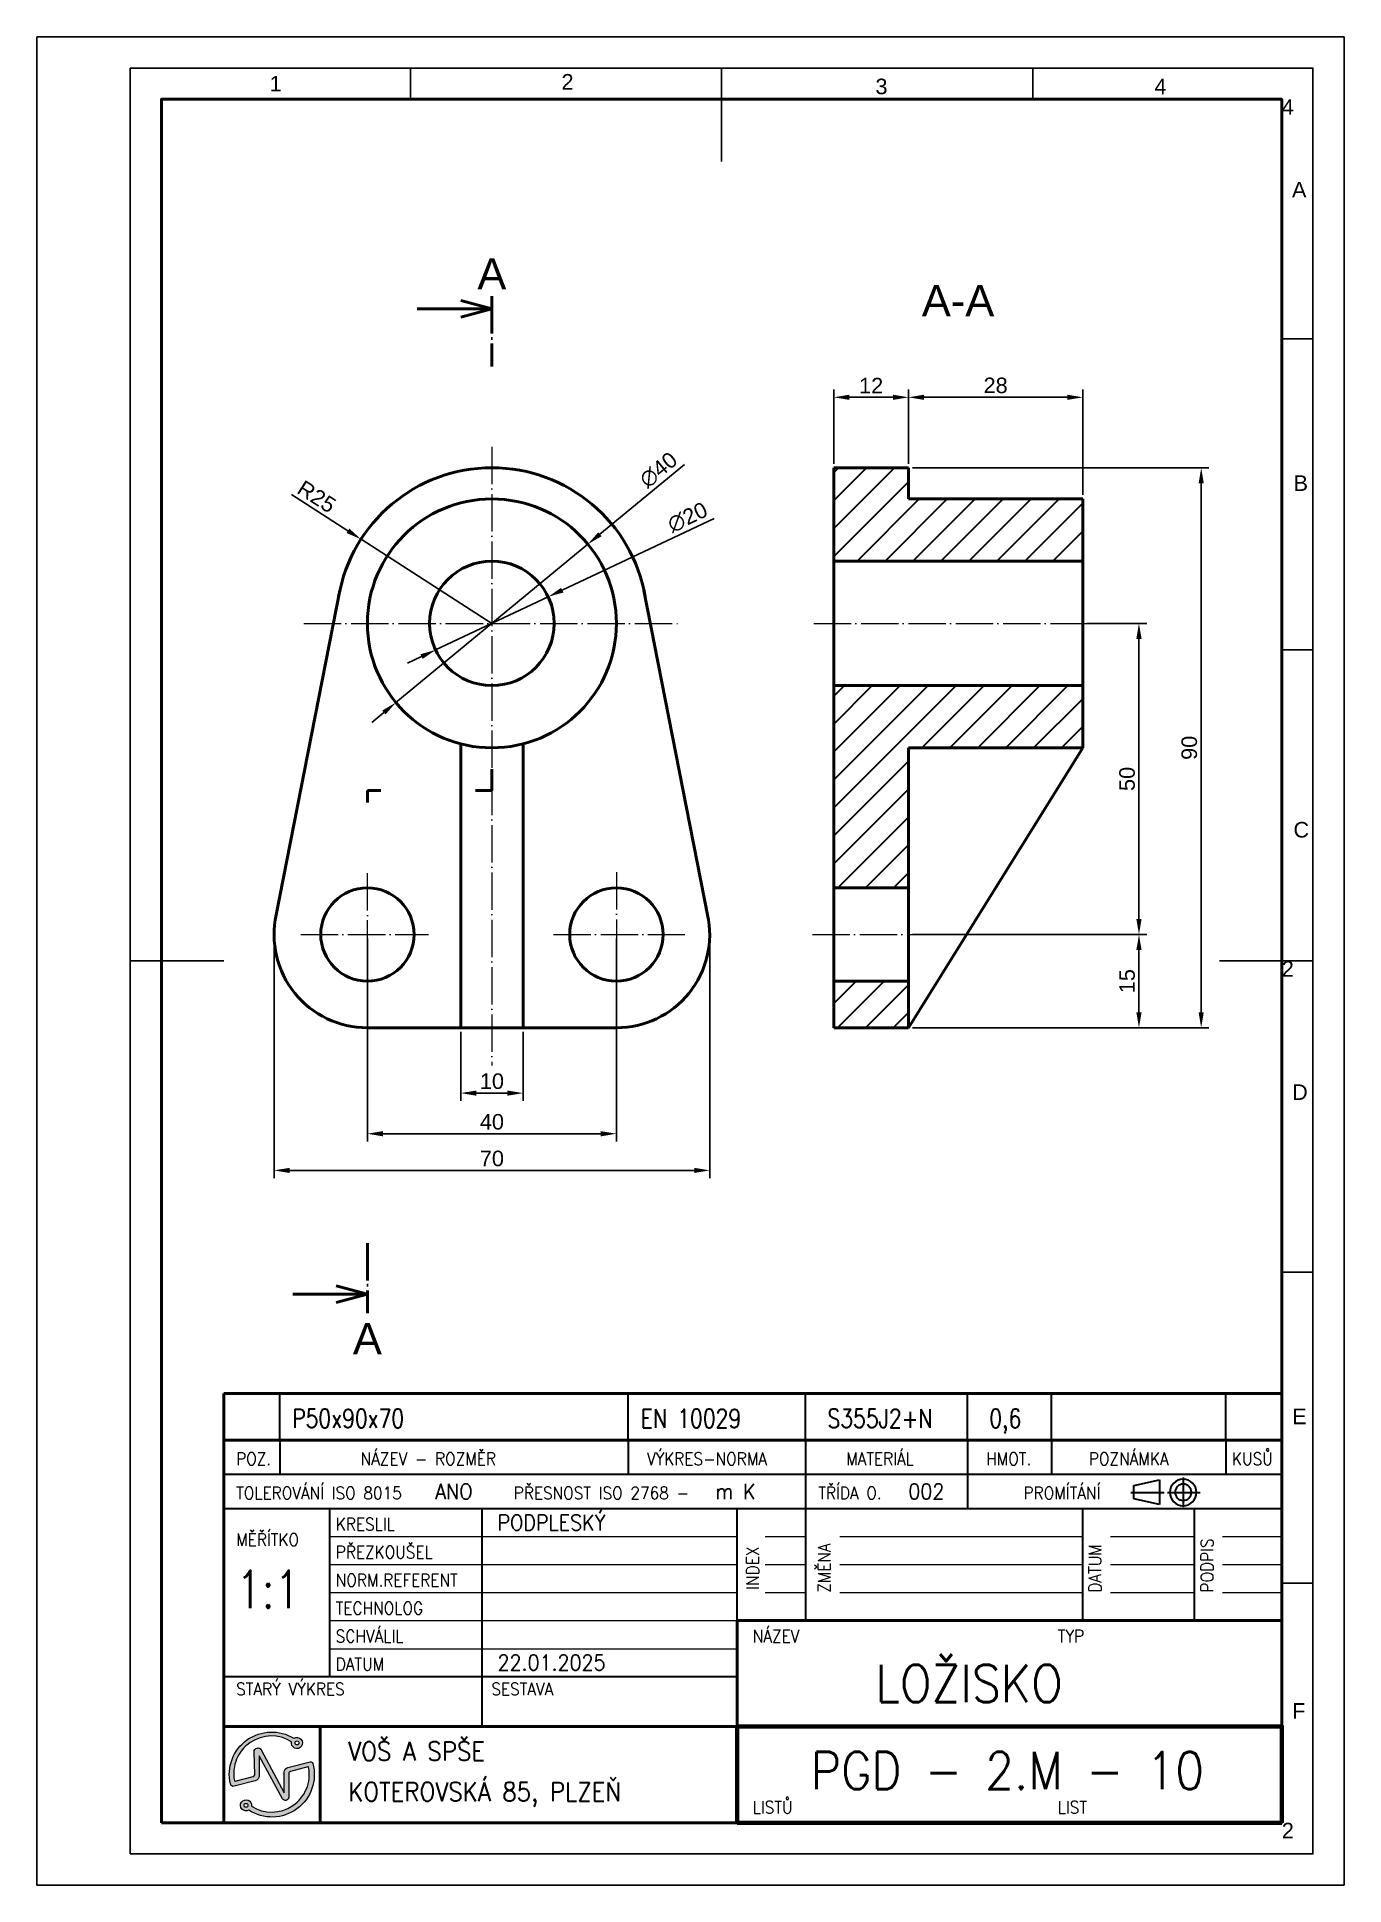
# Model space of a CAD drawing. Header units: millimetres. Extents: x 388 to 598, y 836 to 1133.
import ezdxf
from ezdxf.enums import TextEntityAlignment as Align

# ---------------------------------------------------------------- set-up
doc = ezdxf.new("R2010")
doc.units = ezdxf.units.MM
doc.header["$LTSCALE"] = 0.25
doc.linetypes.add('ACAD_ISO04W100', pattern=[30, 24, -3, 0, -3])
for name, color, linetype, lineweight in [('1_SILNA', 7, 'Continuous', 50), ('2_SLABA', 8, 'Continuous', 18), ('3_TUCNA', 12, 'Continuous', 70), ('4_RAMEC', 7, 'Continuous', 50), ('8_TEXTY', 5, 'Continuous', 30), ('Konstrukční', 7, 'Continuous', 25), ('Kóty', 1, 'Continuous', 25), ('Obrys', 7, 'Continuous', 50), ('Osy', 2, 'ACAD_ISO04W100', 18), ('Rovina řezu', 7, 'ACAD_ISO04W100', 50), ('Šrafy', 3, 'Continuous', 30)]:
    doc.layers.add(name, color=color, linetype=linetype, lineweight=lineweight)
doc.layers.add('6_Zelená tlustá', color=7, linetype='Continuous', lineweight=15, true_color=0x2cc987)
doc.styles.get("Standard").update_dxf_attribs({"font": 'arial.ttf'})
doc.styles.add('TEXT', font='simplex.shx', dxfattribs={"width": 0.9})
doc.dimstyles.new('ISO-25', dxfattribs={"dimtxt": 2.5, "dimasz": 2.5, "dimexe": 1.25, "dimexo": 0.625, "dimtad": 1, "dimtxsty": 'Standard', "dimcen": 2.5, "dimadec": 0, "dimazin": 0, "dimtfac": 1, "dimtmove": 0, "dimatfit": 3, "dimfxl": 1, "dimarcsym": 0})

# ---------------------------------------------------------------- blocks, each defined once
blk = doc.blocks.new('*D7')
at = {"layer": 'Defpoints', "color": 0, "transparency": 16777216}
for p in [(426.2, 989.06), (496.2, 989.06), (496.2, 951.15)]:
    blk.add_point(p, dxfattribs=at)
at = {"layer": 'Kóty', "color": 0, "lineweight": -2, "transparency": 16777216}
for p, q in [((426.2, 988.44), (426.2, 949.9)), ((496.2, 988.44), (496.2, 949.9)), ((428.7, 951.15), (493.7, 951.15))]:
    blk.add_line(p, q, dxfattribs=at)
at = {"layer": 'Kóty', "color": 0, "transparency": 16777216}
for points in [[(428.7, 951.56), (428.7, 950.73), (426.2, 951.15)], [(493.7, 951.56), (493.7, 950.73), (496.2, 951.15)]]:
    blk.add_solid(points, dxfattribs=at)
at = {"layer": 'Kóty', "color": 0, "transparency": 16777216, "insert": (461.2, 953.05), "char_height": 2.5, "attachment_point": 5}
blk.add_mtext('70', dxfattribs=at)
blk = doc.blocks.new('*D8')
at = {"layer": 'Defpoints', "color": 0, "transparency": 16777216}
for p in [(456.2, 974.06), (466.2, 974.06), (466.2, 963.57)]:
    blk.add_point(p, dxfattribs=at)
at = {"layer": 'Kóty', "color": 0, "lineweight": -2, "transparency": 16777216}
for p, q in [((456.2, 973.44), (456.2, 962.32)), ((466.2, 973.44), (466.2, 962.32)), ((458.7, 963.57), (463.7, 963.57))]:
    blk.add_line(p, q, dxfattribs=at)
at = {"layer": 'Kóty', "color": 0, "transparency": 16777216}
for points in [[(458.7, 963.98), (458.7, 963.15), (456.2, 963.57)], [(463.7, 963.98), (463.7, 963.15), (466.2, 963.57)]]:
    blk.add_solid(points, dxfattribs=at)
at = {"layer": 'Kóty', "color": 0, "transparency": 16777216, "insert": (461.2, 965.47), "char_height": 2.5, "attachment_point": 5}
blk.add_mtext('10', dxfattribs=at)
blk = doc.blocks.new('*D9')
at = {"layer": 'Defpoints', "color": 0, "transparency": 16777216}
for p in [(441.2, 989.06), (481.2, 989.06), (481.2, 957.04)]:
    blk.add_point(p, dxfattribs=at)
at = {"layer": 'Kóty', "color": 0, "lineweight": -2, "transparency": 16777216}
for p, q in [((441.2, 988.44), (441.2, 955.79)), ((481.2, 988.44), (481.2, 955.79)), ((443.7, 957.04), (478.7, 957.04))]:
    blk.add_line(p, q, dxfattribs=at)
at = {"layer": 'Kóty', "color": 0, "transparency": 16777216}
for points in [[(443.7, 957.46), (443.7, 956.62), (441.2, 957.04)], [(478.7, 957.46), (478.7, 956.62), (481.2, 957.04)]]:
    blk.add_solid(points, dxfattribs=at)
at = {"layer": 'Kóty', "color": 0, "transparency": 16777216, "insert": (461.2, 958.94), "char_height": 2.5, "attachment_point": 5}
blk.add_mtext('40', dxfattribs=at)
blk = doc.blocks.new('*D10')
at = {"layer": 'Defpoints', "color": 0, "transparency": 16777216}
for p in [(440.17, 1052.58), (461.2, 1039.06)]:
    blk.add_point(p, dxfattribs=at)
at = {"layer": 'Kóty', "color": 0, "lineweight": -2, "transparency": 16777216}
for p, q in [((428.98, 1059.78), (438.07, 1053.93)), ((461.2, 1039.06), (440.17, 1052.58))]:
    blk.add_line(p, q, dxfattribs=at)
at = {"layer": 'Kóty', "color": 0, "transparency": 16777216}
blk.add_solid([(438.29, 1054.29), (437.84, 1053.58), (440.17, 1052.58)], dxfattribs=at)
at = {"layer": 'Kóty', "color": 0, "transparency": 16777216, "insert": (433.05, 1059.42), "char_height": 2.5, "attachment_point": 5, "rotation": 327.2607}
blk.add_mtext('R25', dxfattribs=at)
blk = doc.blocks.new('*D11')
at = {"layer": 'Defpoints', "color": 0, "transparency": 16777216}
for p in [(476.62, 1051.79), (445.77, 1026.33)]:
    blk.add_point(p, dxfattribs=at)
at = {"layer": 'Kóty', "color": 0, "lineweight": -2, "transparency": 16777216}
for p, q in [((492.13, 1064.59), (478.55, 1053.38)), ((445.77, 1026.33), (476.62, 1051.79)), ((443.84, 1024.74), (441.91, 1023.15))]:
    blk.add_line(p, q, dxfattribs=at)
at = {"layer": 'Kóty', "color": 0, "transparency": 16777216}
for points in [[(478.29, 1053.7), (478.82, 1053.06), (476.62, 1051.79)], [(443.58, 1025.06), (444.11, 1024.42), (445.77, 1026.33)]]:
    blk.add_solid(points, dxfattribs=at)
at = {"layer": 'Kóty', "color": 0, "transparency": 16777216, "insert": (487.97, 1063.71), "char_height": 2.5, "attachment_point": 5, "rotation": 39.5264}
blk.add_mtext('∅40', dxfattribs=at)
blk = doc.blocks.new('*D12')
at = {"layer": 'Defpoints', "color": 0, "transparency": 16777216}
for p in [(470.24, 1043.33), (452.16, 1034.79)]:
    blk.add_point(p, dxfattribs=at)
at = {"layer": 'Kóty', "color": 0, "lineweight": -2, "transparency": 16777216}
for p, q in [((496.9, 1055.92), (472.5, 1044.4)), ((452.16, 1034.79), (470.24, 1043.33)), ((449.89, 1033.72), (447.63, 1032.66))]:
    blk.add_line(p, q, dxfattribs=at)
at = {"layer": 'Kóty', "color": 0, "transparency": 16777216}
for points in [[(472.32, 1044.78), (472.68, 1044.02), (470.24, 1043.33)], [(449.72, 1034.1), (450.07, 1033.35), (452.16, 1034.79)]]:
    blk.add_solid(points, dxfattribs=at)
at = {"layer": 'Kóty', "color": 0, "transparency": 16777216, "insert": (492.64, 1056.09), "char_height": 2.5, "attachment_point": 5, "rotation": 25.2771}
blk.add_mtext('∅20', dxfattribs=at)
blk = doc.blocks.new('*D14')
at = {"layer": 'Defpoints', "color": 0, "transparency": 16777216}
for p in [(528.13, 1075.39), (516.13, 1064.06), (528.13, 1064.06)]:
    blk.add_point(p, dxfattribs=at)
at = {"layer": 'Kóty', "color": 0, "lineweight": -2, "transparency": 16777216}
for p, q in [((516.13, 1064.69), (516.13, 1076.64)), ((518.63, 1075.39), (525.63, 1075.39)), ((528.13, 1064.69), (528.13, 1076.64))]:
    blk.add_line(p, q, dxfattribs=at)
at = {"layer": 'Kóty', "color": 0, "transparency": 16777216}
for points in [[(518.63, 1075.81), (518.63, 1074.97), (516.13, 1075.39)], [(525.63, 1075.81), (525.63, 1074.97), (528.13, 1075.39)]]:
    blk.add_solid(points, dxfattribs=at)
at = {"layer": 'Kóty', "color": 0, "transparency": 16777216, "insert": (522.13, 1077.27), "char_height": 2.5, "attachment_point": 5}
blk.add_mtext('12', dxfattribs=at)
blk = doc.blocks.new('*D15')
at = {"layer": 'Defpoints', "color": 0, "transparency": 16777216}
for p in [(556.13, 1075.39), (528.13, 1064.06), (556.13, 1059.06)]:
    blk.add_point(p, dxfattribs=at)
at = {"layer": 'Kóty', "color": 0, "lineweight": -2, "transparency": 16777216}
for p, q in [((528.13, 1064.69), (528.13, 1076.64)), ((530.63, 1075.39), (553.63, 1075.39)), ((556.13, 1059.69), (556.13, 1076.64))]:
    blk.add_line(p, q, dxfattribs=at)
at = {"layer": 'Kóty', "color": 0, "transparency": 16777216}
for points in [[(530.63, 1075.81), (530.63, 1074.97), (528.13, 1075.39)], [(553.63, 1075.81), (553.63, 1074.97), (556.13, 1075.39)]]:
    blk.add_solid(points, dxfattribs=at)
at = {"layer": 'Kóty', "color": 0, "transparency": 16777216, "insert": (542.13, 1077.29), "char_height": 2.5, "attachment_point": 5}
blk.add_mtext('28', dxfattribs=at)
blk = doc.blocks.new('*D16')
at = {"layer": 'Defpoints', "color": 0, "transparency": 16777216}
for p in [(528.13, 1064.06), (528.13, 974.06), (575.16, 974.06)]:
    blk.add_point(p, dxfattribs=at)
at = {"layer": 'Kóty', "color": 0, "lineweight": -2, "transparency": 16777216}
for p, q in [((528.76, 1064.06), (576.41, 1064.06)), ((575.16, 1061.56), (575.16, 976.56)), ((528.76, 974.06), (576.41, 974.06))]:
    blk.add_line(p, q, dxfattribs=at)
at = {"layer": 'Kóty', "color": 0, "transparency": 16777216}
for points in [[(574.74, 1061.56), (575.57, 1061.56), (575.16, 1064.06)], [(574.74, 976.56), (575.57, 976.56), (575.16, 974.06)]]:
    blk.add_solid(points, dxfattribs=at)
at = {"layer": 'Kóty', "color": 0, "transparency": 16777216, "insert": (573.25, 1019.06), "char_height": 2.5, "attachment_point": 5, "rotation": 90}
blk.add_mtext('90', dxfattribs=at)
blk = doc.blocks.new('*D19')
at = {"layer": 'Defpoints', "color": 0, "transparency": 16777216}
for p in [(528.13, 989.06), (565.16, 989.06), (528.13, 974.06)]:
    blk.add_point(p, dxfattribs=at)
at = {"layer": 'Kóty', "color": 0, "lineweight": -2, "transparency": 16777216}
for p, q in [((528.76, 989.06), (566.41, 989.06)), ((565.16, 976.56), (565.16, 986.56)), ((528.76, 974.06), (566.41, 974.06))]:
    blk.add_line(p, q, dxfattribs=at)
at = {"layer": 'Kóty', "color": 0, "transparency": 16777216}
for points in [[(564.74, 986.56), (565.58, 986.56), (565.16, 989.06)], [(564.74, 976.56), (565.58, 976.56), (565.16, 974.06)]]:
    blk.add_solid(points, dxfattribs=at)
at = {"layer": 'Kóty', "color": 0, "transparency": 16777216, "insert": (563.26, 981.56), "char_height": 2.5, "attachment_point": 5, "rotation": 90}
blk.add_mtext('15', dxfattribs=at)
blk = doc.blocks.new('*D20')
at = {"layer": 'Defpoints', "color": 0, "transparency": 16777216}
for p in [(556.13, 1039.06), (565.16, 1039.06), (528.13, 989.06)]:
    blk.add_point(p, dxfattribs=at)
at = {"layer": 'Kóty', "color": 0, "lineweight": -2, "transparency": 16777216}
for p, q in [((556.76, 1039.06), (566.41, 1039.06)), ((565.16, 991.56), (565.16, 1036.56)), ((528.76, 989.06), (566.41, 989.06))]:
    blk.add_line(p, q, dxfattribs=at)
at = {"layer": 'Kóty', "color": 0, "transparency": 16777216}
for points in [[(564.74, 1036.56), (565.58, 1036.56), (565.16, 1039.06)], [(564.74, 991.56), (565.58, 991.56), (565.16, 989.06)]]:
    blk.add_solid(points, dxfattribs=at)
at = {"layer": 'Kóty', "color": 0, "transparency": 16777216, "insert": (563.26, 1014.06), "char_height": 2.5, "attachment_point": 5, "rotation": 90}
blk.add_mtext('50', dxfattribs=at)
blk = doc.blocks.new('A')
at = {"layer": 'Konstrukční'}
for p, q in [((60, 292), (60, 287)), ((110, 292), (110, 277)), ((160, 292), (160, 287)), ((205, 248.5), (200, 248.5)), ((205, 198.5), (200, 198.5)), ((15, 148.5), (30, 148.5)), ((205, 148.5), (190, 148.5)), ((205, 98.5), (200, 98.5)), ((205, 48.5), (200, 48.5))]:
    blk.add_line(p, q, dxfattribs=at)
for points in [[(0, 0), (210, 0), (210, 297), (0, 297)], [(15, 5), (205, 5), (205, 292), (15, 292)]]:
    blk.add_lwpolyline(points, close=True, dxfattribs=at)
at = {"layer": 'Obrys'}
blk.add_lwpolyline([(20, 10), (200, 10), (200, 287), (20, 287)], close=True, dxfattribs=at)
at = {"layer": 'Konstrukční', "char_height": 2.5, "attachment_point": 1}
for s, width, heights, insert in [('2', 14.3482, [10.87], (84.27, 291.04)), ('1', 12.8251, [0], (37.38, 290.74)), ('3', 3.8139, [0], (134.71, 290.3)), ('4', 18.9341, [0], (179.53, 290.3)), ('4', 18.9341, [0], (200, 287)), ('A', 4.0582, [0], (201.63, 273.71)), ('B', 3.8139, [0], (201.89, 226.55)), ('C', 14.3482, [10.87], (201.87, 170.85)), ('2', 14.3482, [10.87], (200, 148.5)), ('D', 14.3482, [10.87], (201.65, 128.67)), ('E', 14.3482, [10.87], (201.65, 76.56)), ('F', 14.3482, [10.87], (201.65, 29.23)), ('2', 14.3482, [10.87], (200, 10)), ('2', 14.3482, [10.87], (200, 10))]:
    blk.add_mtext_dynamic_manual_height_columns(s, width=width, gutter_width=12.5, heights=heights, dxfattribs=dict(at, insert=insert))
blk = doc.blocks.new('Znak_SPŠE_nový')
at = {"layer": '6_Zelená tlustá'}
h = blk.add_hatch(color=111, dxfattribs=at)
h.dxf.hatch_style = 1
h.paths.add_polyline_path([(1.86, 6.71, -0.431799), (1.71, 6.8, -0.652836), (10.9, 13.03, 5.085786), (11.29, 13.58, 0.665215), (1.07, 6.24, 0.422344), (1.67, 5.87), (5.06, 6.75, 0.341475), (5.69, 7.57), (5.69, 10.78), (9.44, 3.87, 0.777865), (10.45, 4.13), (10.45, 7.9, -0.339082), (10.71, 8.24), (13.5, 8.99, -0.436441), (13.65, 8.9, -0.656651), (4.47, 2.67, 4.377066), (4.03, 2.03, 0.689644), (14.32, 9.55, 0.403902), (13.9, 9.79), (10.3, 8.88, 0.343893), (9.74, 8.17), (9.74, 4.83), (6.04, 11.71, 0.766448), (4.88, 11.43), (4.98, 7.72, -0.35277), (4.75, 7.42)])
h.paths.add_polyline_path([(3.9, 2.81, -1), (3.28, 2.81, -1)], flags=16)
h.paths.add_polyline_path([(11.47, 12.84, -1), (12.1, 12.84, -1)], flags=16)
h = blk.add_hatch(color=256, dxfattribs=at)
h.dxf.hatch_style = 1
h.paths.add_polyline_path([(10.9, 13.03, 5.085786), (11.29, 13.58, 0.665215), (1.07, 6.24, 0.422344), (1.67, 5.87), (5.06, 6.75, 0.341475), (5.69, 7.57), (5.69, 10.78), (9.44, 3.87, 0.777865), (10.45, 4.13), (10.45, 7.9, -0.339082), (10.71, 8.24), (13.5, 8.99, -0.436441), (13.65, 8.9, -0.656651), (4.47, 2.67, 4.377066), (4.03, 2.03, 0.689644), (14.32, 9.55, 0.403902), (13.9, 9.79), (10.3, 8.88, 0.343893), (9.74, 8.17), (9.74, 4.83), (6.04, 11.71, 0.766448), (4.88, 11.43), (4.98, 7.72, -0.35277), (4.75, 7.42), (1.86, 6.71, -0.431799), (1.71, 6.8, -0.652836)])
h.paths.add_polyline_path([(12.1, 12.84, -1), (11.47, 12.84, -1)], flags=16)
h.paths.add_polyline_path([(3.9, 2.81, -1), (3.28, 2.81, -1)], flags=16)
at = {"layer": '1_SILNA'}
blk.add_lwpolyline([(0, 0), (15.49, 0), (15.49, 15.49), (0, 15.49)], close=True, dxfattribs=at)
at = {"layer": '6_Zelená tlustá'}
blk.add_lwpolyline([(9.44, 3.87), (5.69, 10.78), (5.69, 7.57, -0.341475), (5.06, 6.75), (1.67, 5.87, -0.422344), (1.07, 6.24, -0.665215), (11.29, 13.58, -5.085786), (10.9, 13.03, 0.652836), (1.71, 6.8, 0.431799), (1.86, 6.71), (4.75, 7.42, 0.35277), (4.98, 7.72), (4.88, 11.43, -0.766448), (6.04, 11.71), (9.74, 4.83), (9.74, 8.17, -0.343893), (10.3, 8.88), (13.9, 9.79, -0.403902), (14.32, 9.55, -0.689644), (4.03, 2.03, -4.377066), (4.47, 2.67, 0.656651), (13.65, 8.9, 0.436441), (13.5, 8.99), (10.71, 8.24, 0.339082), (10.45, 7.9), (10.45, 4.13, -0.777865)], format="xyb", close=True, dxfattribs=at)
for centre in [(11.78, 12.84), (3.59, 2.81)]:
    blk.add_circle(centre, 0.313, dxfattribs=at)
blk = doc.blocks.new('PP_nové')
at = {"layer": '1_SILNA'}
for p, q in [((0, 69), (-170, 69)), ((-170, 69), (-170, 61.5)), ((0, 61.5), (0, 69)), ((-170, 61.5), (0, 61.5)), ((-170, 15.64), (-170, 61.5)), ((0, 61.5), (0, 32.46)), ((0, 32.5), (-87.5, 32.5)), ((-87.5, 32.5), (-87.5, 15.5)), ((0, 15.64), (0, 32.46)), ((-170, 15.64), (-170, 0)), ((-87.4, 15.5), (-170, 15.5)), ((-170, 0), (-87.4, 0))]:
    blk.add_line(p, q, dxfattribs=at)
at = {"layer": '2_SLABA'}
for p, q in [((-153, 46), (-87.5, 46)), ((-83, 46), (-76.5, 46)), ((-71, 46), (-32, 46)), ((-27.5, 46), (-14, 46)), ((-9.5, 46), (0, 46)), ((-153, 41.5), (-87.5, 41.5)), ((-83, 41.5), (-76.5, 41.5)), ((-71, 41.5), (-32, 41.5)), ((-27.5, 41.5), (-14, 41.5)), ((-9.5, 41.5), (0, 41.5)), ((-153, 37), (-87.5, 37)), ((-83, 37), (-76.5, 37)), ((-71, 37), (-32, 37)), ((-27.5, 37), (-14, 37)), ((-9.5, 37), (0, 37)), ((-153, 32.5), (-87.5, 32.5)), ((-153, 27.96), (-87.4, 27.96))]:
    blk.add_line(p, q, dxfattribs=at)
at = {"layer": '3_TUCNA'}
for p, q in [((-87.5, 0), (-87.5, 15.5)), ((-87.4, 15.5), (0, 15.5)), ((0, 15.64), (0, 0)), ((0, 0), (-87.5, 0))]:
    blk.add_line(p, q, dxfattribs=at)
at = {"layer": '8_TEXTY'}
for p, q in [((-161, 61.5), (-161, 69)), ((-105, 61.5), (-105, 69)), ((-76.5, 61.5), (-76.5, 69)), ((-50.5, 61.5), (-50.5, 69)), ((-37, 61.5), (-37, 69)), ((-9, 61.5), (-9, 69)), ((-161, 61.5), (-161, 56)), ((-105, 61.5), (-105, 56)), ((-76.5, 61.5), (-76.5, 50.46)), ((-50.5, 61.5), (-50.5, 50.5)), ((-37, 61.5), (-37, 56)), ((-9, 61.5), (-9, 56)), ((0, 56), (-170, 56)), ((-23.75, 54.22), (-19.64, 55.12)), ((-23.75, 52.09), (-23.75, 54.22)), ((-19.64, 55.12), (-19.64, 51.18)), ((-15.84, 55.47), (-15.84, 50.73)), ((-170, 50.5), (0, 50.5)), ((-128.5, 50.5), (-128.5, 23.5)), ((-87.5, 32.5), (-87.5, 50.5)), ((-32, 50.5), (-32, 32.5)), ((-24.25, 53.09), (-18.89, 53.09)), ((-19.64, 51.18), (-23.75, 52.09)), ((-18.37, 53.09), (-13.13, 53.09)), ((-14, 32.46), (-14, 50.5)), ((-153, 50.46), (-153, 23.46)), ((-76.5, 50.46), (-76.5, 32.46)), ((-170, 23.5), (-87.5, 23.5)), ((-128.5, 23.5), (-128.5, 15.5))]:
    blk.add_line(p, q, dxfattribs=at)
for centre, radius, start, end in [((-15.84, 53.09), 2.14, 90, 270), ((-15.84, 53.12), 1.31, 90, 270), ((-15.84, 53.09), 2.14, 270, 90), ((-15.84, 53.12), 1.31, 270, 90)]:
    blk.add_arc(centre, radius, start, end, dxfattribs=at)
at = {"layer": '4_RAMEC'}
blk.add_blockref('Znak_SPŠE_nový', (-170, 0), dxfattribs=at)
at = {"layer": '2_SLABA', "style": 'TEXT', "width": 0.9}
for s, p in [('TOLEROVÁNÍ ISO 8015', (-168, 52)), ('PŘESNOST ISO 2768 -', (-123.4, 52)), ('TŘÍDA O.', (-74.47, 52)), ('PROMÍTÁNÍ', (-41.5, 52)), ('KRESLIL', (-152, 47)), ('MĚŘÍTKO', (-168, 44.5)), ('PŘEZKOUŠEL', (-152, 42.5)), ('NORM.REFERENT', (-152, 38)), ('TECHNOLOG', (-152, 33.5)), ('SCHVÁLIL', (-152, 29)), ('NÁZEV', (-85, 29)), ('TYP', (-36, 29)), ('DATUM', (-152, 24.5)), ('STARÝ VÝKRES', (-168, 20.5)), ('SESTAVA', (-127, 20.5)), ('LISTŮ', (-85, 1.5)), ('LIST', (-36, 1.5))]:
    blk.add_text(s, height=2, dxfattribs=at).set_placement(p)
for s, p in [('ZMĚNA', (-72.49, 36.99)), ('PODPIS', (-11, 37.01)), ('INDEX', (-84.01, 37.48)), ('DATUM', (-29, 37))]:
    blk.add_text(s, height=2, rotation=90, dxfattribs=at).set_placement(p)
at = {"layer": '3_TUCNA', "style": 'TEXT', "width": 0.8}
blk.add_attdef('M', (-168, 34.5), '', height=6, dxfattribs=at)
at = {"layer": '3_TUCNA', "style": 'TEXT', "width": 0.9}
for tag, p in [('NAZ', (-50.24, 17.59)), ('CIS', (-50.11, 3.59))]:
    blk.add_attdef(tag, text='', height=6, dxfattribs=at).set_placement(p, align=Align.BOTTOM_CENTER)
at = {"layer": '8_TEXTY', "style": 'TEXT', "width": 0.9}
for s, height, p in [('POZ.', 2, (-168, 57.5)), ('NÁZEV - ROZMĚR', 2, (-148, 57.5)), ('VÝKRES-NORMA', 2, (-102, 57.5)), ('MATERIÁL', 2, (-70, 57.5)), ('HMOT.', 2, (-47.5, 57.5)), ('POZNÁMKA', 2, (-31, 57.5)), ('KUSŮ', 2, (-8, 57.5)), ('VOŠ A SPŠE', 3, (-150, 10)), ('KOTEROVSKÁ 85, PLZEŇ', 3, (-150, 3.5))]:
    blk.add_text(s, height=height, dxfattribs=at).set_placement(p)
at = {"layer": '8_TEXTY', "style": 'TEXT'}
for tag, p, height, width in [('ROZ', (-159, 63.5), 3, 0.8), ('POL', (-103, 63.5), 3, 0.8), ('MAT', (-73, 63.5), 3, 0.8), ('HM', (-47, 63.5), 3, 0.8), ('POZN', (-35, 63.5), 2.5, 0.8), ('ISO', (-136, 52), 2.5, 0.9), ('PR', (-91, 52), 2.5, 0.9), ('ODP', (-60, 52), 2.5, 0.9), ('KR', (-126, 47), 2.5, 0.9), ('MV', (-168, 26), 2.5, 0.9), ('DAT', (-126, 24.5), 2.5, 0.9), ('SES', (-115, 18), 2.5, 0.8)]:
    blk.add_attdef(tag, p, '', height=height, dxfattribs=dict(at, width=width))

msp = doc.modelspace()

# ---------------------------------------------------------------- hatches: boundary and pattern name
at = {"layer": 'Šrafy'}
h = msp.add_hatch(dxfattribs=at)
h.set_pattern_fill('ANSI31', color=256)
h.set_pattern_definition([(45, (-8.3396, 0), (-2.245064, 2.245064), [])])
h.paths.add_polyline_path([(556.134, 1049.062), (556.134, 1059.062), (528.134, 1059.062), (528.134, 1064.062), (516.134, 1064.062), (516.134, 1049.062)])
h.paths.add_polyline_path([(516.134, 996.562), (528.134, 996.562), (528.134, 1019.062), (556.134, 1019.062), (556.134, 1029.062), (516.134, 1029.062)])
h.paths.add_polyline_path([(516.134, 981.562), (516.134, 974.062), (528.134, 974.062), (528.134, 981.562)])

# ---------------------------------------------------------------- linework, layer by layer
at = {"layer": 'Obrys'}
for p, q in [((461.198, 1089.617), (456.198, 1090.957)), ((461.198, 1089.617), (449.198, 1089.617)), ((461.198, 1089.617), (456.198, 1088.278)), ((516.134, 974.062), (516.134, 1064.062)), ((516.134, 1064.062), (528.134, 1064.062)), ((528.134, 1064.062), (528.134, 1059.062)), ((528.134, 1059.062), (556.134, 1059.062)), ((556.134, 1059.062), (556.134, 1019.062)), ((556.134, 1049.062), (516.134, 1049.062)), ((436.767, 1044.365), (426.539, 992.244)), ((485.629, 1044.365), (495.917, 991.952)), ((556.134, 1029.062), (516.134, 1029.062)), ((456.198, 1019.698), (456.198, 974.062)), ((466.198, 1019.698), (466.198, 974.062)), ((528.134, 974.062), (556.134, 1019.062)), ((528.134, 1019.062), (528.134, 974.062)), ((556.134, 1019.062), (528.134, 1019.062)), ((516.134, 996.562), (528.134, 996.562)), ((516.134, 981.562), (528.134, 981.562)), ((481.198, 974.062), (441.198, 974.062)), ((528.134, 974.062), (516.134, 974.062)), ((441.198, 931.242), (436.198, 932.582)), ((441.198, 931.242), (429.198, 931.242)), ((441.198, 931.242), (436.198, 929.902))]:
    msp.add_line(p, q, dxfattribs=at)
for centre, radius in [((461.198, 1039.062), 20), ((461.198, 1039.062), 10), ((441.198, 989.062), 7.5), ((481.198, 989.062), 7.5)]:
    msp.add_circle(centre, radius, dxfattribs=at)
for centre, radius, start, end in [((461.198, 1039.062), 25, 9.96421, 170.04221), ((441.198, 989.062), 15, 167.75401, 270), ((481.198, 989.062), 15, 270, 12.24599)]:
    msp.add_arc(centre, radius, start, end, dxfattribs=at)
at = {"layer": 'Osy'}
for p, q in [((461.198, 1067.419), (461.198, 967.987)), ((430.97, 1039.062), (491.005, 1039.062)), ((512.937, 1039.062), (558.962, 1039.062)), ((441.198, 977.738), (441.198, 999.279)), ((481.198, 999.07), (481.198, 978.784)), ((430.478, 989.062), (450.987, 989.062)), ((471.078, 989.062), (492.215, 989.062)), ((512.724, 989.062), (531.049, 989.062))]:
    msp.add_line(p, q, dxfattribs=at)
at = {"layer": 'Rovina řezu'}
for p, q in [((461.198, 1091.617), (461.198, 1080.366)), ((461.198, 1015.626), (461.198, 1012.204)), ((443.369, 1012.204), (441.198, 1012.204)), ((441.198, 1012.204), (441.198, 1010.288)), ((461.198, 1012.204), (458.573, 1012.204)), ((441.198, 939.463), (441.198, 928.211))]:
    msp.add_line(p, q, dxfattribs=at)

# ---------------------------------------------------------------- block references
msp.add_blockref('PP_nové', (588.107, 846.3)).add_auto_attribs({'ODP': '002', 'PR': 'm K', 'ISO': 'ANO', 'HM': '0,6', 'DAT': '22.01.2025', 'KR': 'PODPLESKÝ', 'MAT': 'S355J2+N', 'POL': 'EN 10029', 'ROZ': 'P50x90x70', 'M': '1:1', 'CIS': '   PGD - 2.M - 10', 'NAZ': 'LOŽISKO'})
at = {"layer": 'Šrafy'}
msp.add_blockref('A', (388.107, 836.3), dxfattribs=at)

# ---------------------------------------------------------------- texts
at = {"layer": 'Rovina řezu'}
for tag, p in [('A', (458.863, 1092.734)), ('A-A', (530.272, 1088.427)), ('A', (438.863, 921.61))]:
    msp.add_attdef(tag, p, 'A', height=5, dxfattribs=at)

# ---------------------------------------------------------------- dimensions: what is measured, and where the dimension line sits
at = {"layer": 'Kóty'}
for base, p1, p2, picture, middle in [((528.134, 1075.39), (516.134, 1064.062), (528.134, 1064.062), '*D14', (522.134, 1077.27)), ((556.134, 1075.39), (528.134, 1064.062), (556.134, 1059.062), '*D15', (542.134, 1077.291)), ((496.198, 951.147), (426.198, 989.062), (496.198, 989.062), '*D7', (461.198, 953.048)), ((481.198, 957.041), (441.198, 989.062), (481.198, 989.062), '*D9', (461.198, 958.942)), ((466.198, 963.566), (456.198, 974.062), (466.198, 974.062), '*D8', (461.198, 965.468))]:
    dim = msp.add_linear_dim(base=base, p1=p1, p2=p2, dimstyle='ISO-25', dxfattribs=at)
    dim.commit()
    dim.dimension.update_dxf_attribs({"geometry": picture, "text_midpoint": middle})
for p1, p2, picture, middle in [((445.771, 1026.334), (476.625, 1051.791), '*D11', (489.225, 1062.188)), ((452.155, 1034.792), (470.241, 1043.332), '*D12', (493.487, 1054.309))]:
    dim = msp.add_diameter_dim_2p(p1=p1, p2=p2, dimstyle='ISO-25', dxfattribs=at)
    dim.commit()
    dim.dimension.update_dxf_attribs({"geometry": picture, "text_midpoint": middle, "dimtype": 163})
for base, p1, p2, picture, middle in [((575.156, 974.062), (528.134, 1064.062), (528.134, 974.062), '*D16', (575.156, 1019.062)), ((565.16, 1039.062), (528.134, 989.062), (556.134, 1039.062), '*D20', (565.16, 1014.062)), ((565.16, 989.062), (528.134, 974.062), (528.134, 989.062), '*D19', (565.16, 981.562))]:
    dim = msp.add_linear_dim(base=base, p1=p1, p2=p2, angle=90, dimstyle='ISO-25', dxfattribs=at)
    dim.commit()
    dim.dimension.update_dxf_attribs({"geometry": picture, "text_midpoint": middle, "dimtype": 160})
dim = msp.add_radius_dim(center=(461.198, 1039.062), mpoint=(440.17, 1052.583), dimstyle='ISO-25', dxfattribs=at)
dim.commit()
dim.dimension.update_dxf_attribs({"geometry": '*D10', "text_midpoint": (432.023, 1057.821), "dimtype": 164})

doc.saveas('drawing.dxf')
